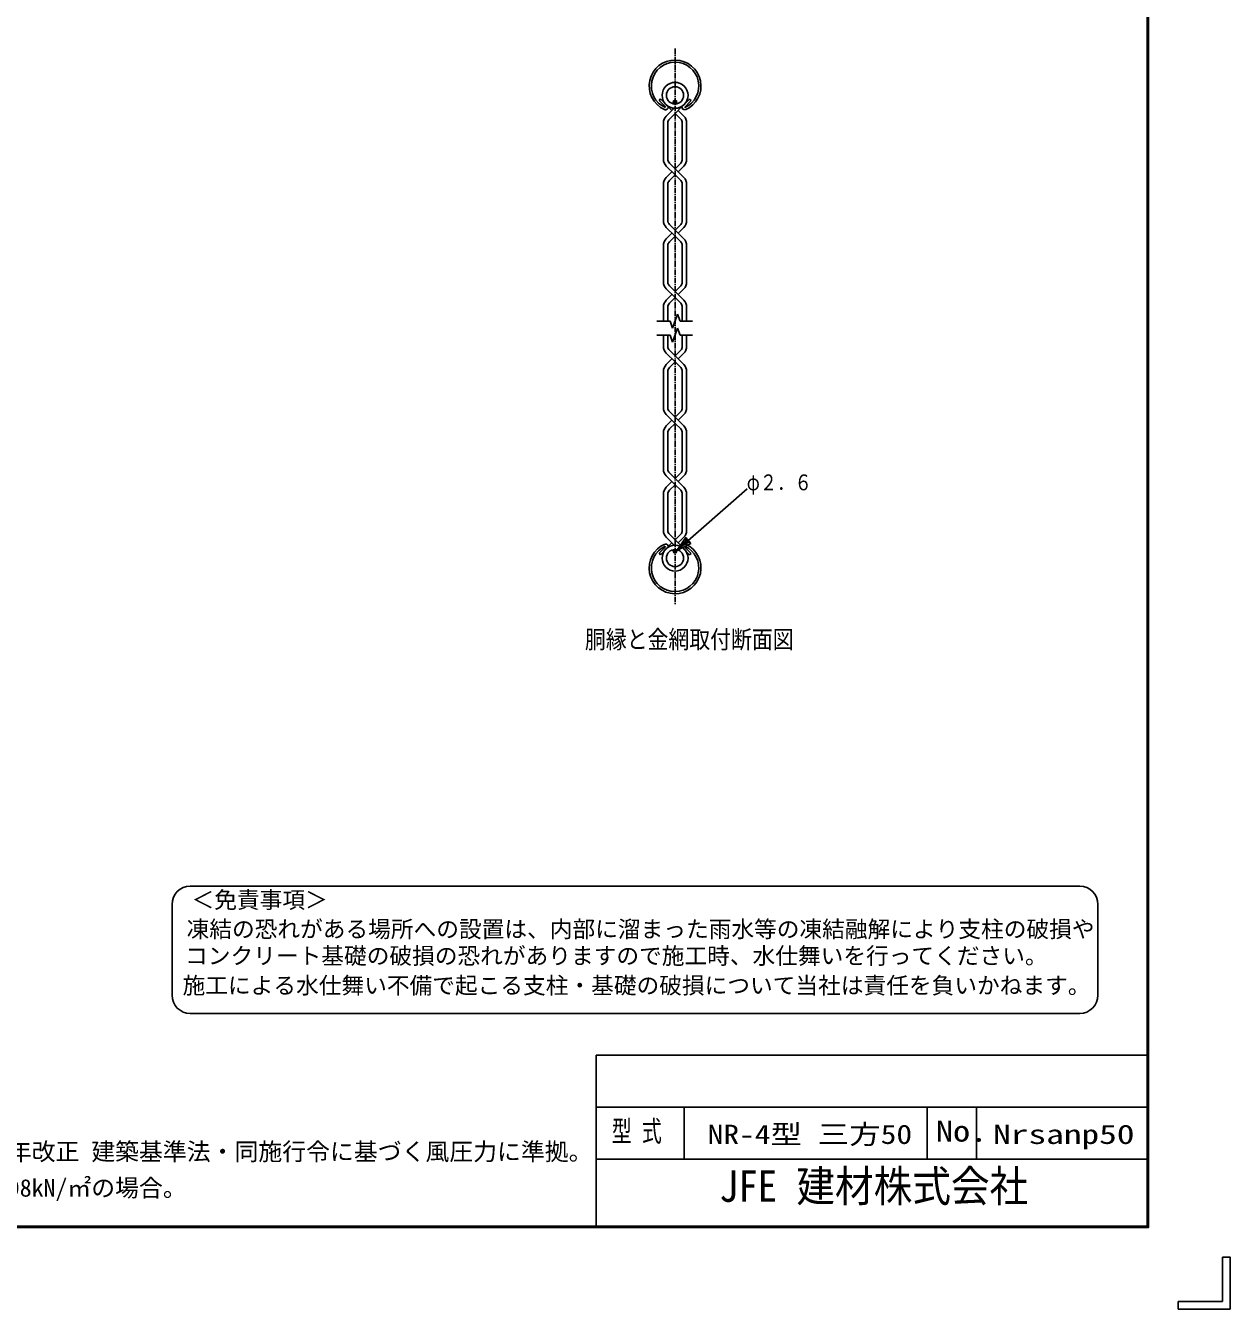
# Model space of a CAD drawing. Units: millimetres, scale not verified. Extents: x -4425 to 4425, y -3150 to 3150.
# Drawn here: x 1113 to 4425, y -3150 to 380 of the extents above; entities that cross this region are included whole.
import ezdxf
from ezdxf.enums import TextEntityAlignment as Align

# ---------------------------------------------------------------- set-up
doc = ezdxf.new("R2010")
doc.units = ezdxf.units.MM
doc.header["$LTSCALE"] = 20
doc.linetypes.add('USER1', pattern=[1.125, 0.75, -0.125, 0.125, -0.125])
for name, color, linetype, lineweight in [('0-0_1', 7, 'Continuous', 25), ('0-2_0', 7, 'Continuous', 25), ('0-4_WAKU', 7, 'Continuous', 25), ('0-9_D-TTL-TXT', 2, 'Continuous', 25)]:
    doc.layers.add(name, color=color, linetype=linetype, lineweight=lineweight)
doc.styles.add('ＭＳ ゴシック', font='')
doc.styles.get('ＭＳ ゴシック').set_extended_font_data('MS Gothic')

# ---------------------------------------------------------------- blocks, each defined once
blk = doc.blocks.new('C21')
at = {"layer": '0-0_1', "color": 4}
blk.add_line((91058.4, 87643.8), (94939.4, 91042.8), dxfattribs=at)
blk.add_lwpolyline([(91828.6, 88039.3), (91058.4, 87643.8), (91551.9, 88355.3)], close=True, dxfattribs=at)
blk.add_lwpolyline([(91759.5, 88118.3), (91374.3, 87920.6), (91621.1, 88276.3)], dxfattribs=at)

msp = doc.modelspace()

# ---------------------------------------------------------------- linework, layer by layer
at = {"layer": '0-0_1', "color": 2, "linetype": 'USER1'}
msp.add_line((2898.5, 317.3), (2898.5, -1212.09), dxfattribs=at)
at = {"layer": '0-0_1'}
for p, q in [((2858.79, 178.94), (2854.55, 174.69)), ((2877.99, 159.73), (2858.79, 178.94)), ((2919.26, 159.33), (2938.46, 178.53)), ((2938.46, 178.53), (2942.71, 174.29)), ((2873.14, 156.1), (2854.55, 174.69)), ((2874.31, 131.52), (2890.01, 147.22)), ((2890.01, 147.22), (2877.58, 159.65)), ((2890.01, 147.22), (2896.05, 153.25)), ((2922.69, 131.52), (2906.98, 147.22)), ((2924.11, 155.7), (2942.71, 174.29)), ((2866.62, 112.95), (2866.62, 12.73)), ((2878.62, 112.64), (2878.62, 13.04)), ((2913.98, 123.25), (2898.5, 138.73)), ((2918.38, 112.64), (2918.38, 13.04)), ((2930.37, 112.95), (2930.37, 12.73)), ((2906.98, -21.53), (2883.02, 2.43)), ((2898.5, -13.05), (2913.98, 2.43)), ((2898.5, -30.02), (2874.31, -5.83)), ((2874.31, -37.23), (2890.01, -21.53)), ((2883.02, -45.5), (2898.5, -30.02)), ((2913.98, -45.5), (2898.5, -30.02)), ((2906.98, -21.53), (2922.69, -5.83)), ((2922.69, -37.23), (2906.98, -21.53)), ((2866.62, -55.8), (2866.62, -156.02)), ((2878.62, -56.11), (2878.62, -155.71)), ((2918.38, -56.11), (2918.38, -155.71)), ((2930.37, -55.8), (2930.37, -156.02)), ((2898.5, -198.77), (2874.31, -174.58)), ((2906.98, -190.28), (2883.02, -166.32)), ((2898.5, -181.8), (2913.98, -166.32)), ((2906.98, -190.28), (2922.69, -174.58)), ((2874.31, -205.98), (2890.01, -190.28)), ((2883.02, -214.25), (2898.5, -198.77)), ((2913.98, -214.25), (2898.5, -198.77)), ((2922.69, -205.98), (2906.98, -190.28)), ((2866.62, -224.55), (2866.62, -324.77)), ((2878.62, -224.86), (2878.62, -324.46)), ((2918.38, -224.86), (2918.38, -324.46)), ((2930.37, -224.55), (2930.37, -324.77)), ((2898.5, -367.52), (2874.31, -343.33)), ((2906.98, -359.03), (2883.02, -335.07)), ((2898.5, -350.55), (2913.98, -335.07)), ((2906.98, -359.03), (2922.69, -343.33)), ((2874.31, -374.73), (2890.01, -359.03)), ((2883.02, -383), (2898.5, -367.52)), ((2913.98, -383), (2898.5, -367.52)), ((2922.69, -374.73), (2906.98, -359.03)), ((2866.62, -393.3), (2866.62, -432.52)), ((2878.62, -393.61), (2878.62, -432.52)), ((2918.38, -393.61), (2918.38, -432.52)), ((2930.37, -393.3), (2930.37, -432.52)), ((2866.62, -470.77), (2866.62, -501.77)), ((2878.62, -470.77), (2878.62, -501.46)), ((2918.38, -470.77), (2918.38, -501.46)), ((2930.37, -470.77), (2930.37, -501.77)), ((2898.5, -544.52), (2874.31, -520.33)), ((2906.98, -536.03), (2883.02, -512.07)), ((2898.5, -527.55), (2913.98, -512.07)), ((2906.98, -536.03), (2922.69, -520.33)), ((2874.31, -551.73), (2890.01, -536.03)), ((2883.02, -560), (2898.5, -544.52)), ((2913.98, -560), (2898.5, -544.52)), ((2922.69, -551.73), (2906.98, -536.03)), ((2866.62, -570.3), (2866.62, -670.52)), ((2878.62, -570.61), (2878.62, -670.21)), ((2918.38, -570.61), (2918.38, -670.21)), ((2930.37, -570.3), (2930.37, -670.52)), ((2898.5, -713.27), (2874.31, -689.08)), ((2874.31, -720.48), (2890.01, -704.78)), ((2906.98, -704.78), (2883.02, -680.82)), ((2898.5, -696.3), (2913.98, -680.82)), ((2906.98, -704.78), (2922.69, -689.08)), ((2922.69, -720.48), (2906.98, -704.78)), ((2866.62, -739.05), (2866.62, -839.27)), ((2878.62, -739.36), (2878.62, -838.96)), ((2883.02, -728.75), (2898.5, -713.27)), ((2913.98, -728.75), (2898.5, -713.27)), ((2918.38, -739.36), (2918.37, -838.96)), ((2930.37, -739.05), (2930.37, -839.27)), ((2898.5, -882.02), (2874.31, -857.83)), ((2874.31, -889.23), (2890.01, -873.53)), ((2906.98, -873.53), (2883.02, -849.57)), ((2883.02, -897.5), (2898.5, -882.02)), ((2898.5, -865.05), (2913.98, -849.57)), ((2913.98, -897.5), (2898.5, -882.02)), ((2906.98, -873.53), (2922.69, -857.83)), ((2922.69, -889.23), (2906.98, -873.53)), ((2866.62, -907.8), (2866.62, -1008.02)), ((2878.62, -908.11), (2878.62, -1007.71)), ((2918.37, -908.11), (2918.37, -1007.71)), ((2930.37, -907.8), (2930.37, -1008.02)), ((2919.53, -1054.83), (2883.02, -1018.32)), ((2898.5, -1033.8), (2913.98, -1018.32)), ((2873, -1051.92), (2854.4, -1070.51)), ((2877.85, -1055.55), (2858.65, -1074.76)), ((2874.1, -1058.2), (2890.01, -1042.28)), ((2896.02, -1048.29), (2874.31, -1026.58)), ((2906.98, -1042.28), (2922.69, -1026.58)), ((2919.12, -1055.96), (2938.32, -1075.16)), ((2923.97, -1052.32), (2942.56, -1070.91)), ((2858.65, -1074.76), (2854.4, -1070.51)), ((2938.32, -1075.16), (2942.56, -1070.92))]:
    msp.add_line(p, q, dxfattribs=at)
at = {"layer": '0-0_1', "color": 4}
for p, q in [((2891.57, -451.55), (2905.43, -413.49)), ((2905.43, -413.49), (2912.35, -432.52)), ((2848.33, -432.52), (2884.65, -432.52)), ((2891.57, -451.55), (2884.65, -432.52)), ((2891.57, -489.8), (2905.43, -451.74)), ((2905.43, -451.74), (2912.35, -470.77)), ((2912.35, -432.52), (2946.85, -432.52)), ((2848.33, -470.77), (2884.65, -470.77)), ((2891.57, -489.8), (2884.65, -470.77)), ((2912.35, -470.77), (2946.85, -470.77))]:
    msp.add_line(p, q, dxfattribs=at)
at = {"layer": '0-0_1'}
msp.add_lwpolyline([(2883.02, 123.25), (2898.5, 138.73), (2919.42, 159.65)], dxfattribs=at)
for centre, radius in [((2898.5, 188.79), 35.62), ((2898.5, 188.79), 23.62), ((2898.5, 170.42), 4.88), ((2898.5, -1083.83), 35.62), ((2898.5, -1083.83), 23.62), ((2898.5, -1065.08), 4.88)]:
    msp.add_circle(centre, radius, dxfattribs=at)
for centre, radius, start, end in [((2898.58, 214.52), 71.25, 292.92905, 245.65784), ((2898.58, 214.52), 65.25, 294.33545, 245.82672), ((2872.33, 156.5), 7.5, 245.55145, 10.65768), ((2924.83, 156.47), 7.5, 169.34225, 276.63837), ((2892.87, 112.95), 26.25, 134.99994, 179.99992), ((2893.62, 112.64), 15, 134.99994, 179.99992), ((2903.38, 112.64), 15, 0, 45.00122), ((2904.12, 112.95), 26.25, 0, 44.99998), ((2892.87, 12.73), 26.25, 179.99992, 225.00006), ((2893.62, 13.04), 15, 179.99992, 225.0013), ((2903.38, 13.04), 15, 315.00125, 0), ((2904.12, 12.73), 26.25, 315.00003, 0), ((2892.87, -55.8), 26.25, 134.99994, 179.99992), ((2893.62, -56.11), 15, 134.99994, 179.99992), ((2903.38, -56.11), 15, 0, 45.00122), ((2904.12, -55.8), 26.25, 0, 44.99998), ((2892.87, -156.02), 26.25, 179.99992, 225.00006), ((2893.62, -155.71), 15, 179.99992, 225.0013), ((2903.38, -155.71), 15, 315.00125, 0), ((2904.12, -156.02), 26.25, 315.00003, 0), ((2892.87, -224.55), 26.25, 134.99994, 179.99992), ((2904.12, -224.55), 26.25, 0, 44.99998), ((2893.62, -224.86), 15, 134.99994, 179.99992), ((2903.38, -224.86), 15, 0, 45.00122), ((2892.87, -324.77), 26.25, 179.99992, 225.00006), ((2893.62, -324.46), 15, 179.99992, 225.0013), ((2903.38, -324.46), 15, 315.00125, 0), ((2904.12, -324.77), 26.25, 315.00003, 0), ((2892.87, -393.3), 26.25, 134.99994, 179.99992), ((2893.62, -393.61), 15, 134.99994, 179.99992), ((2903.38, -393.61), 15, 0, 45.00122), ((2904.12, -393.3), 26.25, 0, 44.99998), ((2892.87, -501.77), 26.25, 179.99992, 225.00006), ((2893.62, -501.46), 15, 179.99992, 225.0013), ((2903.38, -501.46), 15, 315.00125, 0), ((2904.12, -501.77), 26.25, 315.00003, 0), ((2892.87, -570.3), 26.25, 134.99994, 179.99992), ((2893.62, -570.61), 15, 134.99994, 179.99992), ((2903.38, -570.61), 15, 0, 45.00122), ((2904.12, -570.3), 26.25, 0, 44.99998), ((2892.87, -670.52), 26.25, 179.99992, 225.00006), ((2893.62, -670.21), 15, 179.99992, 225.0013), ((2903.38, -670.21), 15, 315.00125, 0), ((2904.12, -670.52), 26.25, 315.00003, 0), ((2892.87, -739.05), 26.25, 134.99994, 179.99992), ((2893.62, -739.36), 15, 134.99994, 179.99992), ((2903.38, -739.36), 15, 0, 45.00122), ((2904.12, -739.05), 26.25, 0, 44.99998), ((2892.87, -839.27), 26.25, 179.99992, 225.00006), ((2893.62, -838.96), 15, 179.99992, 224.99883), ((2903.37, -838.96), 15, 314.99878, 0), ((2904.12, -839.27), 26.25, 315.00003, 0), ((2892.87, -907.8), 26.25, 134.99994, 179.99992), ((2893.62, -908.11), 15, 134.99994, 179.99992), ((2903.37, -908.11), 15, 0, 45.00122), ((2904.12, -907.8), 26.25, 0, 45.00069), ((2892.87, -1008.02), 26.25, 179.99992, 225.00006), ((2893.62, -1007.71), 15, 179.99992, 224.99883), ((2903.37, -1007.71), 15, 315.00125, 0), ((2904.12, -1008.02), 26.25, 315.00003, 0), ((2898.53, -1110.74), 71.25, 112.92898, 65.65775), ((2898.53, -1110.74), 65.25, 114.33539, 65.82681), ((2872.28, -1052.69), 7.5, 349.34232, 96.6383), ((2924.78, -1052.72), 7.5, 65.55139, 190.65775)]:
    msp.add_arc(centre, radius, start, end, dxfattribs=at)
at = {"layer": '0-4_WAKU'}
for p, q in [((2681.67, -2450.69), (4196.12, -2450.69)), ((2681.67, -2920.76), (2681.67, -2450.69)), ((2681.67, -2593.94), (4196.12, -2593.94)), ((2923.84, -2737.19), (2923.84, -2593.94)), ((3591.3, -2737.19), (3591.3, -2593.94)), ((3727.39, -2737.19), (3727.39, -2593.94)), ((2681.67, -2737.19), (4196.12, -2737.19)), ((4403.63, -3006.51), (4403.63, -3128.27)), ((4281.87, -3149.76), (4425.12, -3149.76))]:
    msp.add_line(p, q, dxfattribs=at)
msp.add_lwpolyline([(-4049.88, 2925.24), (4200.12, 2925.24), (4200.12, -2924.76), (-4049.88, -2924.76)], close=True, dxfattribs=at)
for points in [[(4198.12, 2923.24), (4198.12, -2922.76), (-4047.88, -2922.76)], [(4196.12, 2921.24), (4196.12, -2920.76), (-4045.88, -2920.76)], [(4425.12, -3149.76), (4425.12, -3006.51), (4403.63, -3006.51)], [(4403.63, -3128.27), (4281.87, -3128.27), (4281.87, -3149.76)]]:
    msp.add_lwpolyline(points, dxfattribs=at)
at = {"layer": '0-9_D-TTL-TXT'}
for p, q in [((4011.03, -1986.06), (1565.48, -1986.06)), ((1515.48, -2036.06), (1515.48, -2286.06)), ((4061.03, -2286.06), (4061.03, -2036.06)), ((1565.48, -2336.06), (4011.03, -2336.06))]:
    msp.add_line(p, q, dxfattribs=at)
for centre, start, end in [((1565.48, -2036.06), 90, 180), ((4011.03, -2036.06), 0, 90), ((1565.48, -2286.06), 180, 270), ((4011.03, -2286.06), 270, 0)]:
    msp.add_arc(centre, 50, start, end, dxfattribs=at)

# ---------------------------------------------------------------- block references
at = {"layer": '0-2_0', "xscale": 0.05, "yscale": 0.05}
msp.add_blockref('C21', (-1649.81, -5445.32), dxfattribs=at)

# ---------------------------------------------------------------- texts
at = {"layer": '0-0_1', "color": 4, "style": 'ＭＳ ゴシック'}
for s, height, width, p in [('φ２．６', 43.63, 0.8, (3095.58, -910.51)), ('胴縁と金網取付断面図', 49.48, 0.85, (2650.79, -1347.15))]:
    msp.add_text(s, height=height, dxfattribs=dict(at, width=width)).set_placement(p, align=Align.BOTTOM_LEFT)
at = {"layer": '0-4_WAKU', "style": 'ＭＳ ゴシック'}
for s, height, width, p in [('型 式', 57.73, 0.7, (2724.42, -2705.78)), ('NR-4型 三方50', 52.92, 1.2, (2988.09, -2710.83)), ('No.', 57.73, 1.2, (3615.66, -2705.78)), ('Nrsanp50', 52.92, 1.35, (3772.9, -2710.83)), ('JFE 建材株式会社', 86.59, 0.9, (3019.77, -2880.12))]:
    msp.add_text(s, height=height, dxfattribs=dict(at, width=width)).set_placement(p, align=Align.BOTTOM_LEFT)
at = {"layer": '0-9_D-TTL-TXT', "color": 7, "style": 'ＭＳ ゴシック'}
for s, height, p in [('＜免責事項＞ \u3000\u3000', 45.75, (1569.19, -2060.24)), ('凍結の恐れがある場所への設置は、内部に溜まった雨水等の凍結融解により支柱の破損や', 45.75, (1555.66, -2140.73)), ('コンクリート基礎の破損の恐れがありますので施工時、水仕舞いを行ってください。', 45.75, (1551.55, -2214.16)), ('施工による水仕舞い不備で起こる支柱・基礎の破損について当社は責任を負いかねます。 ', 45.75, (1544.56, -2295.65)), ('（設計条件）風荷重：昭和57年改正 建築基準法・同施行令に基づく風圧力に準拠。', 48.11, (211.07, -2754.36)), ('（基礎条件）長期許容地耐力98kN/㎡の場合。', 48.11, (211.07, -2854.36))]:
    msp.add_text(s, height=height, dxfattribs=at).set_placement(p, align=Align.BOTTOM_LEFT)

doc.saveas('drawing.dxf')
